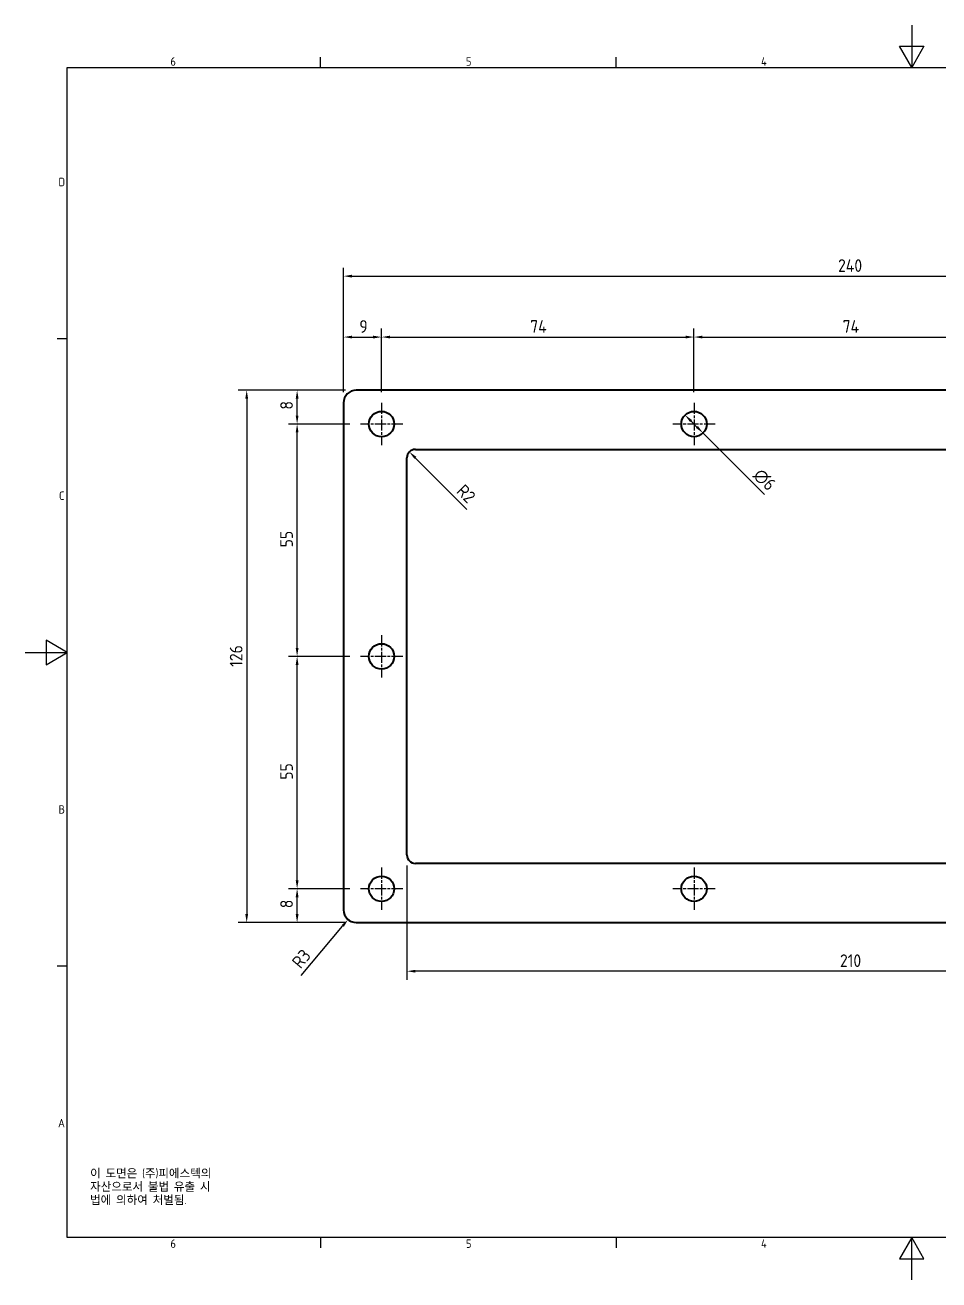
# Model space of a CAD drawing. Header units: millimetres. Extents: x 0 to 420, y 0 to 297.
# Drawn here: x 0 to 216.4, y 0 to 297 of the extents above; entities that cross this region are included whole.
import ezdxf

# ---------------------------------------------------------------- set-up
doc = ezdxf.new("R2010")
doc.units = ezdxf.units.MM
doc.linetypes.add('CHAIN', pattern=[0.3543, 0.2362, -0.0295, 0.0591, -0.0295])
doc.layers.get('0').update_dxf_attribs({"color": 3, "lineweight": 25})
for name, color, linetype, lineweight in [('가시적인 것(ISO)', 3, 'Continuous', 40), ('경계(ISO)', 7, 'Continuous', 25), ('기호(ISO)', 5, 'Continuous', 25), ('중심 표식(ISO)', 1, 'Continuous', 25), ('치수(ISO)', 2, 'Continuous', 25)]:
    doc.layers.add(name, color=color, linetype=linetype, lineweight=lineweight)
doc.styles.add('문자 텍스트_PSTEK_POSCO', font='isocp.shx')
doc.styles.add('치수 텍스트_PSTEK_POSCO', font='isocp.shx')
doc.dimstyles.new('치수_PSTEK_POSCO', dxfattribs={"dimtxt": 3, "dimasz": 2, "dimexe": 2, "dimexo": 2.5, "dimgap": 1, "dimtad": 1, "dimrnd": 1e-08, "dimdsep": 46, "dimtxsty": '치수 텍스트_PSTEK_POSCO', "dimcen": 0.09, "dimdle": 10, "dimclrd": 7, "dimclre": 7, "dimclrt": 2, "dimadec": 1, "dimazin": 2, "dimtfac": 1, "dimtmove": 0, "dimatfit": 3, "dimfxl": 0, "dimtolj": 1, "dimlwd": -1, "dimlwe": -1, "dimarcsym": 0})

# ---------------------------------------------------------------- blocks, each defined once
blk = doc.blocks.new('경계 Default Border')
at = {"layer": '경계(ISO)'}
for p, q in [((70, 287), (70, 289.4)), ((140, 287), (140, 289.4)), ((10, 222.75), (7.6, 222.75)), ((10, 74.25), (7.6, 74.25)), ((70, 10), (70, 7.6)), ((140, 10), (140, 7.6))]:
    blk.add_line(p, q, dxfattribs=at)
at = {"layer": '경계(ISO)', "flags": 128}
for points in [[(210, 297), (210, 287), (207.11, 292), (212.89, 292), (210, 287)], [(10, 10), (10, 287), (410, 287), (410, 10), (10, 10)], [(0, 148.5), (10, 148.5), (5, 151.39), (5, 145.61), (10, 148.5)], [(210, 0), (210, 10), (207.11, 5), (212.89, 5), (210, 10)]]:
    blk.add_lwpolyline(points, dxfattribs=at)
at = {"layer": '경계(ISO)', "color": 2, "char_height": 2, "attachment_point": 7, "style": '문자 텍스트_PSTEK_POSCO'}
for s, insert in [('6', (34.43, 287.38)), ('5', (104.43, 287.38)), ('4', (174.32, 287.4)), ('D', (7.92, 258.86)), ('C', (8.03, 184.61)), ('B', (7.92, 110.36)), ('A', (7.81, 36.12)), ('6', (34.43, 7.58)), ('5', (104.43, 7.58)), ('4', (174.32, 7.6))]:
    blk.add_mtext(s, dxfattribs=dict(at, insert=insert))
blk = doc.blocks.new('*D21')
at = {"layer": 'Defpoints', "color": 0, "transparency": 16777216}
for p in [(84.43, 223.16), (75.43, 207.58), (84.43, 207.58)]:
    blk.add_point(p, dxfattribs=at)
at = {"layer": '치수(ISO)', "color": 7, "transparency": 16777216}
for p, q in [((75.43, 210.08), (75.43, 225.16)), ((77.43, 223.16), (82.43, 223.16)), ((84.43, 210.08), (84.43, 225.16))]:
    blk.add_line(p, q, dxfattribs=at)
for points in [[(77.43, 223.49), (77.43, 222.83), (75.43, 223.16)], [(82.43, 223.49), (82.43, 222.83), (84.43, 223.16)]]:
    blk.add_solid(points, dxfattribs=at)
at = {"layer": '치수(ISO)', "color": 2, "transparency": 16777216, "insert": (79.16, 225.66), "char_height": 3, "attachment_point": 4, "style": '치수 텍스트_PSTEK_POSCO'}
blk.add_mtext('\\A1;9', dxfattribs=at)
blk = doc.blocks.new('*D22')
at = {"layer": 'Defpoints', "color": 0, "transparency": 16777216}
for p in [(158.43, 223.16), (84.43, 207.58), (158.43, 207.58)]:
    blk.add_point(p, dxfattribs=at)
at = {"layer": '치수(ISO)', "color": 7, "transparency": 16777216}
for p, q in [((84.43, 210.08), (84.43, 225.16)), ((86.43, 223.16), (156.43, 223.16)), ((158.43, 210.08), (158.43, 225.16))]:
    blk.add_line(p, q, dxfattribs=at)
for points in [[(86.43, 223.49), (86.43, 222.83), (84.43, 223.16)], [(156.43, 223.49), (156.43, 222.83), (158.43, 223.16)]]:
    blk.add_solid(points, dxfattribs=at)
at = {"layer": '치수(ISO)', "color": 2, "transparency": 16777216, "insert": (119.64, 225.66), "char_height": 3, "attachment_point": 4, "style": '치수 텍스트_PSTEK_POSCO'}
blk.add_mtext('\\A1;74', dxfattribs=at)
blk = doc.blocks.new('*D23')
at = {"layer": 'Defpoints', "color": 0, "transparency": 16777216}
for p in [(232.43, 223.16), (158.43, 207.58), (232.43, 202.58)]:
    blk.add_point(p, dxfattribs=at)
at = {"layer": '치수(ISO)', "color": 7, "transparency": 16777216}
for p, q in [((158.43, 210.08), (158.43, 225.16)), ((160.43, 223.16), (230.43, 223.16)), ((232.43, 205.08), (232.43, 225.16))]:
    blk.add_line(p, q, dxfattribs=at)
for points in [[(160.43, 223.49), (160.43, 222.83), (158.43, 223.16)], [(230.43, 223.49), (230.43, 222.83), (232.43, 223.16)]]:
    blk.add_solid(points, dxfattribs=at)
at = {"layer": '치수(ISO)', "color": 2, "transparency": 16777216, "insert": (193.64, 225.66), "char_height": 3, "attachment_point": 4, "style": '치수 텍스트_PSTEK_POSCO'}
blk.add_mtext('\\A1;74', dxfattribs=at)
blk = doc.blocks.new('*D26')
at = {"layer": 'Defpoints', "color": 0, "transparency": 16777216}
for p in [(64.43, 210.58), (78.43, 210.58), (79.43, 202.58)]:
    blk.add_point(p, dxfattribs=at)
at = {"layer": '치수(ISO)', "color": 7, "transparency": 16777216}
for p, q in [((75.93, 210.58), (62.43, 210.58)), ((64.43, 204.58), (64.43, 208.58)), ((76.93, 202.58), (62.43, 202.58))]:
    blk.add_line(p, q, dxfattribs=at)
for points in [[(64.1, 208.58), (64.77, 208.58), (64.43, 210.58)], [(64.1, 204.58), (64.77, 204.58), (64.43, 202.58)]]:
    blk.add_solid(points, dxfattribs=at)
at = {"layer": '치수(ISO)', "color": 2, "transparency": 16777216, "insert": (61.93, 205.99), "char_height": 3, "attachment_point": 4, "rotation": 90, "style": '치수 텍스트_PSTEK_POSCO'}
blk.add_mtext('\\A1;8', dxfattribs=at)
blk = doc.blocks.new('*D27')
at = {"layer": 'Defpoints', "color": 0, "transparency": 16777216}
for p in [(64.43, 202.58), (79.43, 202.58), (79.43, 147.58)]:
    blk.add_point(p, dxfattribs=at)
at = {"layer": '치수(ISO)', "color": 7, "transparency": 16777216}
for p, q in [((76.93, 202.58), (62.43, 202.58)), ((64.43, 149.58), (64.43, 200.58)), ((76.93, 147.58), (62.43, 147.58))]:
    blk.add_line(p, q, dxfattribs=at)
for points in [[(64.1, 200.58), (64.77, 200.58), (64.43, 202.58)], [(64.1, 149.58), (64.77, 149.58), (64.43, 147.58)]]:
    blk.add_solid(points, dxfattribs=at)
at = {"layer": '치수(ISO)', "color": 2, "transparency": 16777216, "insert": (61.93, 173.38), "char_height": 3, "attachment_point": 4, "rotation": 90, "style": '치수 텍스트_PSTEK_POSCO'}
blk.add_mtext('\\A1;55', dxfattribs=at)
blk = doc.blocks.new('*D28')
at = {"layer": 'Defpoints', "color": 0, "transparency": 16777216}
for p in [(64.43, 147.58), (79.43, 147.58), (79.43, 92.58)]:
    blk.add_point(p, dxfattribs=at)
at = {"layer": '치수(ISO)', "color": 7, "transparency": 16777216}
for p, q in [((76.93, 147.58), (62.43, 147.58)), ((64.43, 94.58), (64.43, 145.58)), ((76.93, 92.58), (62.43, 92.58))]:
    blk.add_line(p, q, dxfattribs=at)
for points in [[(64.1, 145.58), (64.77, 145.58), (64.43, 147.58)], [(64.1, 94.58), (64.77, 94.58), (64.43, 92.58)]]:
    blk.add_solid(points, dxfattribs=at)
at = {"layer": '치수(ISO)', "color": 2, "transparency": 16777216, "insert": (61.93, 118.38), "char_height": 3, "attachment_point": 4, "rotation": 90, "style": '치수 텍스트_PSTEK_POSCO'}
blk.add_mtext('\\A1;55', dxfattribs=at)
blk = doc.blocks.new('*D29')
at = {"layer": 'Defpoints', "color": 0, "transparency": 16777216}
for p in [(64.43, 92.58), (79.43, 92.58), (78.43, 84.58)]:
    blk.add_point(p, dxfattribs=at)
at = {"layer": '치수(ISO)', "color": 7, "transparency": 16777216}
for p, q in [((76.93, 92.58), (62.43, 92.58)), ((64.43, 86.58), (64.43, 90.58)), ((75.93, 84.58), (62.43, 84.58))]:
    blk.add_line(p, q, dxfattribs=at)
for points in [[(64.1, 90.58), (64.77, 90.58), (64.43, 92.58)], [(64.1, 86.58), (64.77, 86.58), (64.43, 84.58)]]:
    blk.add_solid(points, dxfattribs=at)
at = {"layer": '치수(ISO)', "color": 2, "transparency": 16777216, "insert": (61.93, 87.97), "char_height": 3, "attachment_point": 4, "rotation": 90, "style": '치수 텍스트_PSTEK_POSCO'}
blk.add_mtext('\\A1;8', dxfattribs=at)
blk = doc.blocks.new('*D30')
at = {"layer": 'Defpoints', "color": 0, "transparency": 16777216}
for p in [(78.43, 210.58), (52.49, 84.58), (78.43, 84.58)]:
    blk.add_point(p, dxfattribs=at)
at = {"layer": '치수(ISO)', "color": 7, "transparency": 16777216}
for p, q in [((75.93, 210.58), (50.49, 210.58)), ((52.49, 208.58), (52.49, 86.58)), ((75.93, 84.58), (50.49, 84.58))]:
    blk.add_line(p, q, dxfattribs=at)
for points in [[(52.16, 208.58), (52.82, 208.58), (52.49, 210.58)], [(52.16, 86.58), (52.82, 86.58), (52.49, 84.58)]]:
    blk.add_solid(points, dxfattribs=at)
at = {"layer": '치수(ISO)', "color": 2, "transparency": 16777216, "insert": (49.99, 145.1), "char_height": 3, "attachment_point": 4, "rotation": 90, "style": '치수 텍스트_PSTEK_POSCO'}
blk.add_mtext('\\A1;126', dxfattribs=at)
blk = doc.blocks.new('*D31')
at = {"layer": 'Defpoints', "color": 0, "transparency": 16777216}
for p in [(315.43, 237.58), (75.43, 207.58), (315.43, 207.58)]:
    blk.add_point(p, dxfattribs=at)
at = {"layer": '치수(ISO)', "color": 7, "transparency": 16777216}
for p, q in [((75.43, 210.08), (75.43, 239.58)), ((315.43, 210.08), (315.43, 239.58)), ((77.43, 237.58), (313.43, 237.58))]:
    blk.add_line(p, q, dxfattribs=at)
for points in [[(77.43, 237.91), (77.43, 237.25), (75.43, 237.58)], [(313.43, 237.91), (313.43, 237.25), (315.43, 237.58)]]:
    blk.add_solid(points, dxfattribs=at)
at = {"layer": '치수(ISO)', "color": 2, "transparency": 16777216, "insert": (192.55, 240.08), "char_height": 3, "attachment_point": 4, "style": '치수 텍스트_PSTEK_POSCO'}
blk.add_mtext('\\A1;240', dxfattribs=at)
blk = doc.blocks.new('*D33')
at = {"layer": 'Defpoints', "color": 0, "transparency": 16777216}
for p in [(90.43, 100.58), (300.43, 100.58), (90.43, 73.06)]:
    blk.add_point(p, dxfattribs=at)
at = {"layer": '치수(ISO)', "color": 7, "transparency": 16777216}
for p, q in [((90.43, 98.08), (90.43, 71.06)), ((300.43, 98.08), (300.43, 71.06)), ((298.43, 73.06), (92.43, 73.06))]:
    blk.add_line(p, q, dxfattribs=at)
for points in [[(92.43, 73.39), (92.43, 72.73), (90.43, 73.06)], [(298.43, 73.39), (298.43, 72.73), (300.43, 73.06)]]:
    blk.add_solid(points, dxfattribs=at)
at = {"layer": '치수(ISO)', "color": 2, "transparency": 16777216, "insert": (193, 75.56), "char_height": 3, "attachment_point": 4, "style": '치수 텍스트_PSTEK_POSCO'}
blk.add_mtext('\\A1;210', dxfattribs=at)
blk = doc.blocks.new('*D35')
at = {"layer": 'Defpoints', "color": 0, "transparency": 16777216}
for p in [(156.31, 204.7), (160.56, 200.46)]:
    blk.add_point(p, dxfattribs=at)
at = {"layer": '치수(ISO)', "color": 7, "transparency": 16777216}
for p, q in [((157.73, 203.29), (159.14, 201.87)), ((160.56, 200.46), (175.1, 185.92))]:
    blk.add_line(p, q, dxfattribs=at)
for points in [[(157.96, 203.52), (157.49, 203.05), (156.31, 204.7)], [(159.38, 202.11), (158.91, 201.64), (160.56, 200.46)]]:
    blk.add_solid(points, dxfattribs=at)
at = {"layer": '치수(ISO)', "color": 2, "transparency": 16777216, "insert": (173.29, 191.25), "char_height": 3, "attachment_point": 4, "rotation": 315, "style": '치수 텍스트_PSTEK_POSCO'}
blk.add_mtext('\\A1;∅6', dxfattribs=at)
blk = doc.blocks.new('*D36')
at = {"layer": 'Defpoints', "color": 0, "transparency": 16777216}
for p in [(91.02, 195.99), (92.43, 194.58)]:
    blk.add_point(p, dxfattribs=at)
at = {"layer": '치수(ISO)', "color": 7, "transparency": 16777216}
blk.add_line((104.63, 182.38), (92.43, 194.58), dxfattribs=at)
blk.add_solid([(92.67, 194.81), (92.2, 194.34), (91.02, 195.99)], dxfattribs=at)
at = {"layer": '치수(ISO)', "color": 2, "transparency": 16777216, "insert": (103.02, 187.53), "char_height": 3, "attachment_point": 4, "rotation": 315, "style": '치수 텍스트_PSTEK_POSCO'}
blk.add_mtext('\\A1;R2', dxfattribs=at)
blk = doc.blocks.new('*D37')
at = {"layer": 'Defpoints', "color": 0, "transparency": 16777216}
for p in [(78.43, 87.58), (76.5, 85.28)]:
    blk.add_point(p, dxfattribs=at)
at = {"layer": '치수(ISO)', "color": 7, "transparency": 16777216}
blk.add_line((65.38, 72.06), (75.22, 83.75), dxfattribs=at)
blk.add_solid([(74.96, 83.97), (75.47, 83.54), (76.5, 85.28)], dxfattribs=at)
at = {"layer": '치수(ISO)', "color": 2, "transparency": 16777216, "insert": (64.11, 74.44), "char_height": 3, "attachment_point": 4, "rotation": 49.919, "style": '치수 텍스트_PSTEK_POSCO'}
blk.add_mtext('\\A1;R3', dxfattribs=at)

msp = doc.modelspace()

# ---------------------------------------------------------------- linework, layer by layer
at = {"layer": '가시적인 것(ISO)'}
for p, q in [((312.4347, 210.5791), (78.4347, 210.5791)), ((75.4347, 207.5791), (75.4347, 87.5791)), ((92.4347, 196.5791), (298.4347, 196.5791)), ((90.4347, 100.5791), (90.4347, 194.5791)), ((298.4347, 98.5791), (92.4347, 98.5791)), ((78.4347, 84.5791), (312.4347, 84.5791))]:
    msp.add_line(p, q, dxfattribs=at)
for centre in [(84.4347, 202.5791), (158.4347, 202.5791), (84.4347, 147.5791), (84.4347, 92.5791), (158.4347, 92.5791)]:
    msp.add_circle(centre, 3, dxfattribs=at)
for centre, radius, start, end in [((78.4347, 207.5791), 3, 90, 180), ((92.4347, 194.5791), 2, 90, 180), ((92.4347, 100.5791), 2, 180, 270), ((78.4347, 87.5791), 3, 180, 270)]:
    msp.add_arc(centre, radius, start, end, dxfattribs=at)
at = {"layer": '중심 표식(ISO)', "linetype": 'CHAIN', "ltscale": 11.111974}
for p, q in [((84.4347, 207.5791), (84.4347, 197.5791)), ((158.4347, 207.5791), (158.4347, 197.5791)), ((89.4347, 202.5791), (79.4347, 202.5791)), ((163.4347, 202.5791), (153.4347, 202.5791)), ((84.4347, 152.5791), (84.4347, 142.5791)), ((89.4347, 147.5791), (79.4347, 147.5791)), ((84.4347, 97.5791), (84.4347, 87.5791)), ((158.4347, 97.5791), (158.4347, 87.5791)), ((89.4347, 92.5791), (79.4347, 92.5791)), ((163.4347, 92.5791), (153.4347, 92.5791))]:
    msp.add_line(p, q, dxfattribs=at)

# ---------------------------------------------------------------- block references
msp.add_blockref('경계 Default Border', (0, 0))

# ---------------------------------------------------------------- texts
at = {"layer": '기호(ISO)', "color": 7, "insert": (15.3946, 26.2283), "char_height": 2, "width": 51.240138, "attachment_point": 1, "line_spacing_factor": 0.944221, "style": '문자 텍스트_PSTEK_POSCO'}
msp.add_mtext('{이 도면은 (주)피에스텍의\\P자산으로서 불법 유출 시 \\P법에 의하여 처벌됨.}', dxfattribs=at)

# ---------------------------------------------------------------- dimensions: what is measured, and where the dimension line sits
at = {"layer": '치수(ISO)', "color": 7}
for base, p1, p2, angle, picture, middle in [((315.4347, 237.5791), (75.4347, 207.5791), (315.4347, 207.5791), 180, '*D31', (195.4347, 237.5791)), ((84.4347, 223.1605), (75.4347, 207.5791), (84.4347, 207.5791), 180, '*D21', (79.9247, 223.1605)), ((158.4347, 223.1605), (84.4347, 207.5791), (158.4347, 207.5791), 180, '*D22', (121.4447, 223.1605)), ((232.4347, 223.1605), (158.4347, 207.5791), (232.4347, 202.5791), 180, '*D23', (195.4447, 223.1605)), ((52.4902, 84.5791), (78.4347, 210.5791), (78.4347, 84.5791), 90, '*D30', (52.4902, 147.5791)), ((64.4347, 210.5791), (79.4347, 202.5791), (78.4347, 210.5791), 90, '*D26', (64.4347, 206.5891)), ((64.4347, 202.5791), (79.4347, 147.5791), (79.4347, 202.5791), 90, '*D27', (64.4347, 175.0891)), ((64.4347, 147.5791), (79.4347, 92.5791), (79.4347, 147.5791), 90, '*D28', (64.4347, 120.0891)), ((90.4347, 73.061), (300.4347, 100.5791), (90.4347, 100.5791), 180, '*D33', (195.4347, 73.061)), ((64.4347, 92.5791), (78.4347, 84.5791), (79.4347, 92.5791), 90, '*D29', (64.4347, 88.5691))]:
    dim = msp.add_linear_dim(base=base, p1=p1, p2=p2, angle=angle, dimstyle='치수_PSTEK_POSCO', override={"dimdec": 2, "dimtp": 0, "dimtm": 0, "dimtdec": 2, "dimtofl": 0, "dimatfit": 1}, dxfattribs=at)
    dim.commit()
    dim.dimension.update_dxf_attribs({"geometry": picture, "text_midpoint": middle, "dimtype": 160})
dim = msp.add_diameter_dim_2p(p1=(156.3134, 204.7004), p2=(160.5561, 200.4577), dimstyle='치수_PSTEK_POSCO', override={"dimdec": 2, "dimlfac": 1, "dimtp": 0, "dimtm": 0, "dimtdec": 2, "dimatfit": 2}, dxfattribs=at)
dim.commit()
dim.dimension.update_dxf_attribs({"geometry": '*D35', "text_midpoint": (172.9584, 188.0554), "dimtype": 163})
for center, mpoint, picture, middle in [((92.4347, 194.5791), (91.0205, 195.9933), '*D36', (102.5864, 184.4274)), ((78.4347, 87.5791), (76.5031, 85.2837), '*D37', (67.2189, 74.2509))]:
    dim = msp.add_radius_dim(center=center, mpoint=mpoint, dimstyle='치수_PSTEK_POSCO', override={"dimdec": 2, "dimcen": 0, "dimtp": 0, "dimtm": 0, "dimtdec": 2, "dimtofl": 0}, dxfattribs=at)
    dim.commit()
    dim.dimension.update_dxf_attribs({"geometry": picture, "text_midpoint": middle, "dimtype": 164})

doc.saveas('drawing.dxf')
